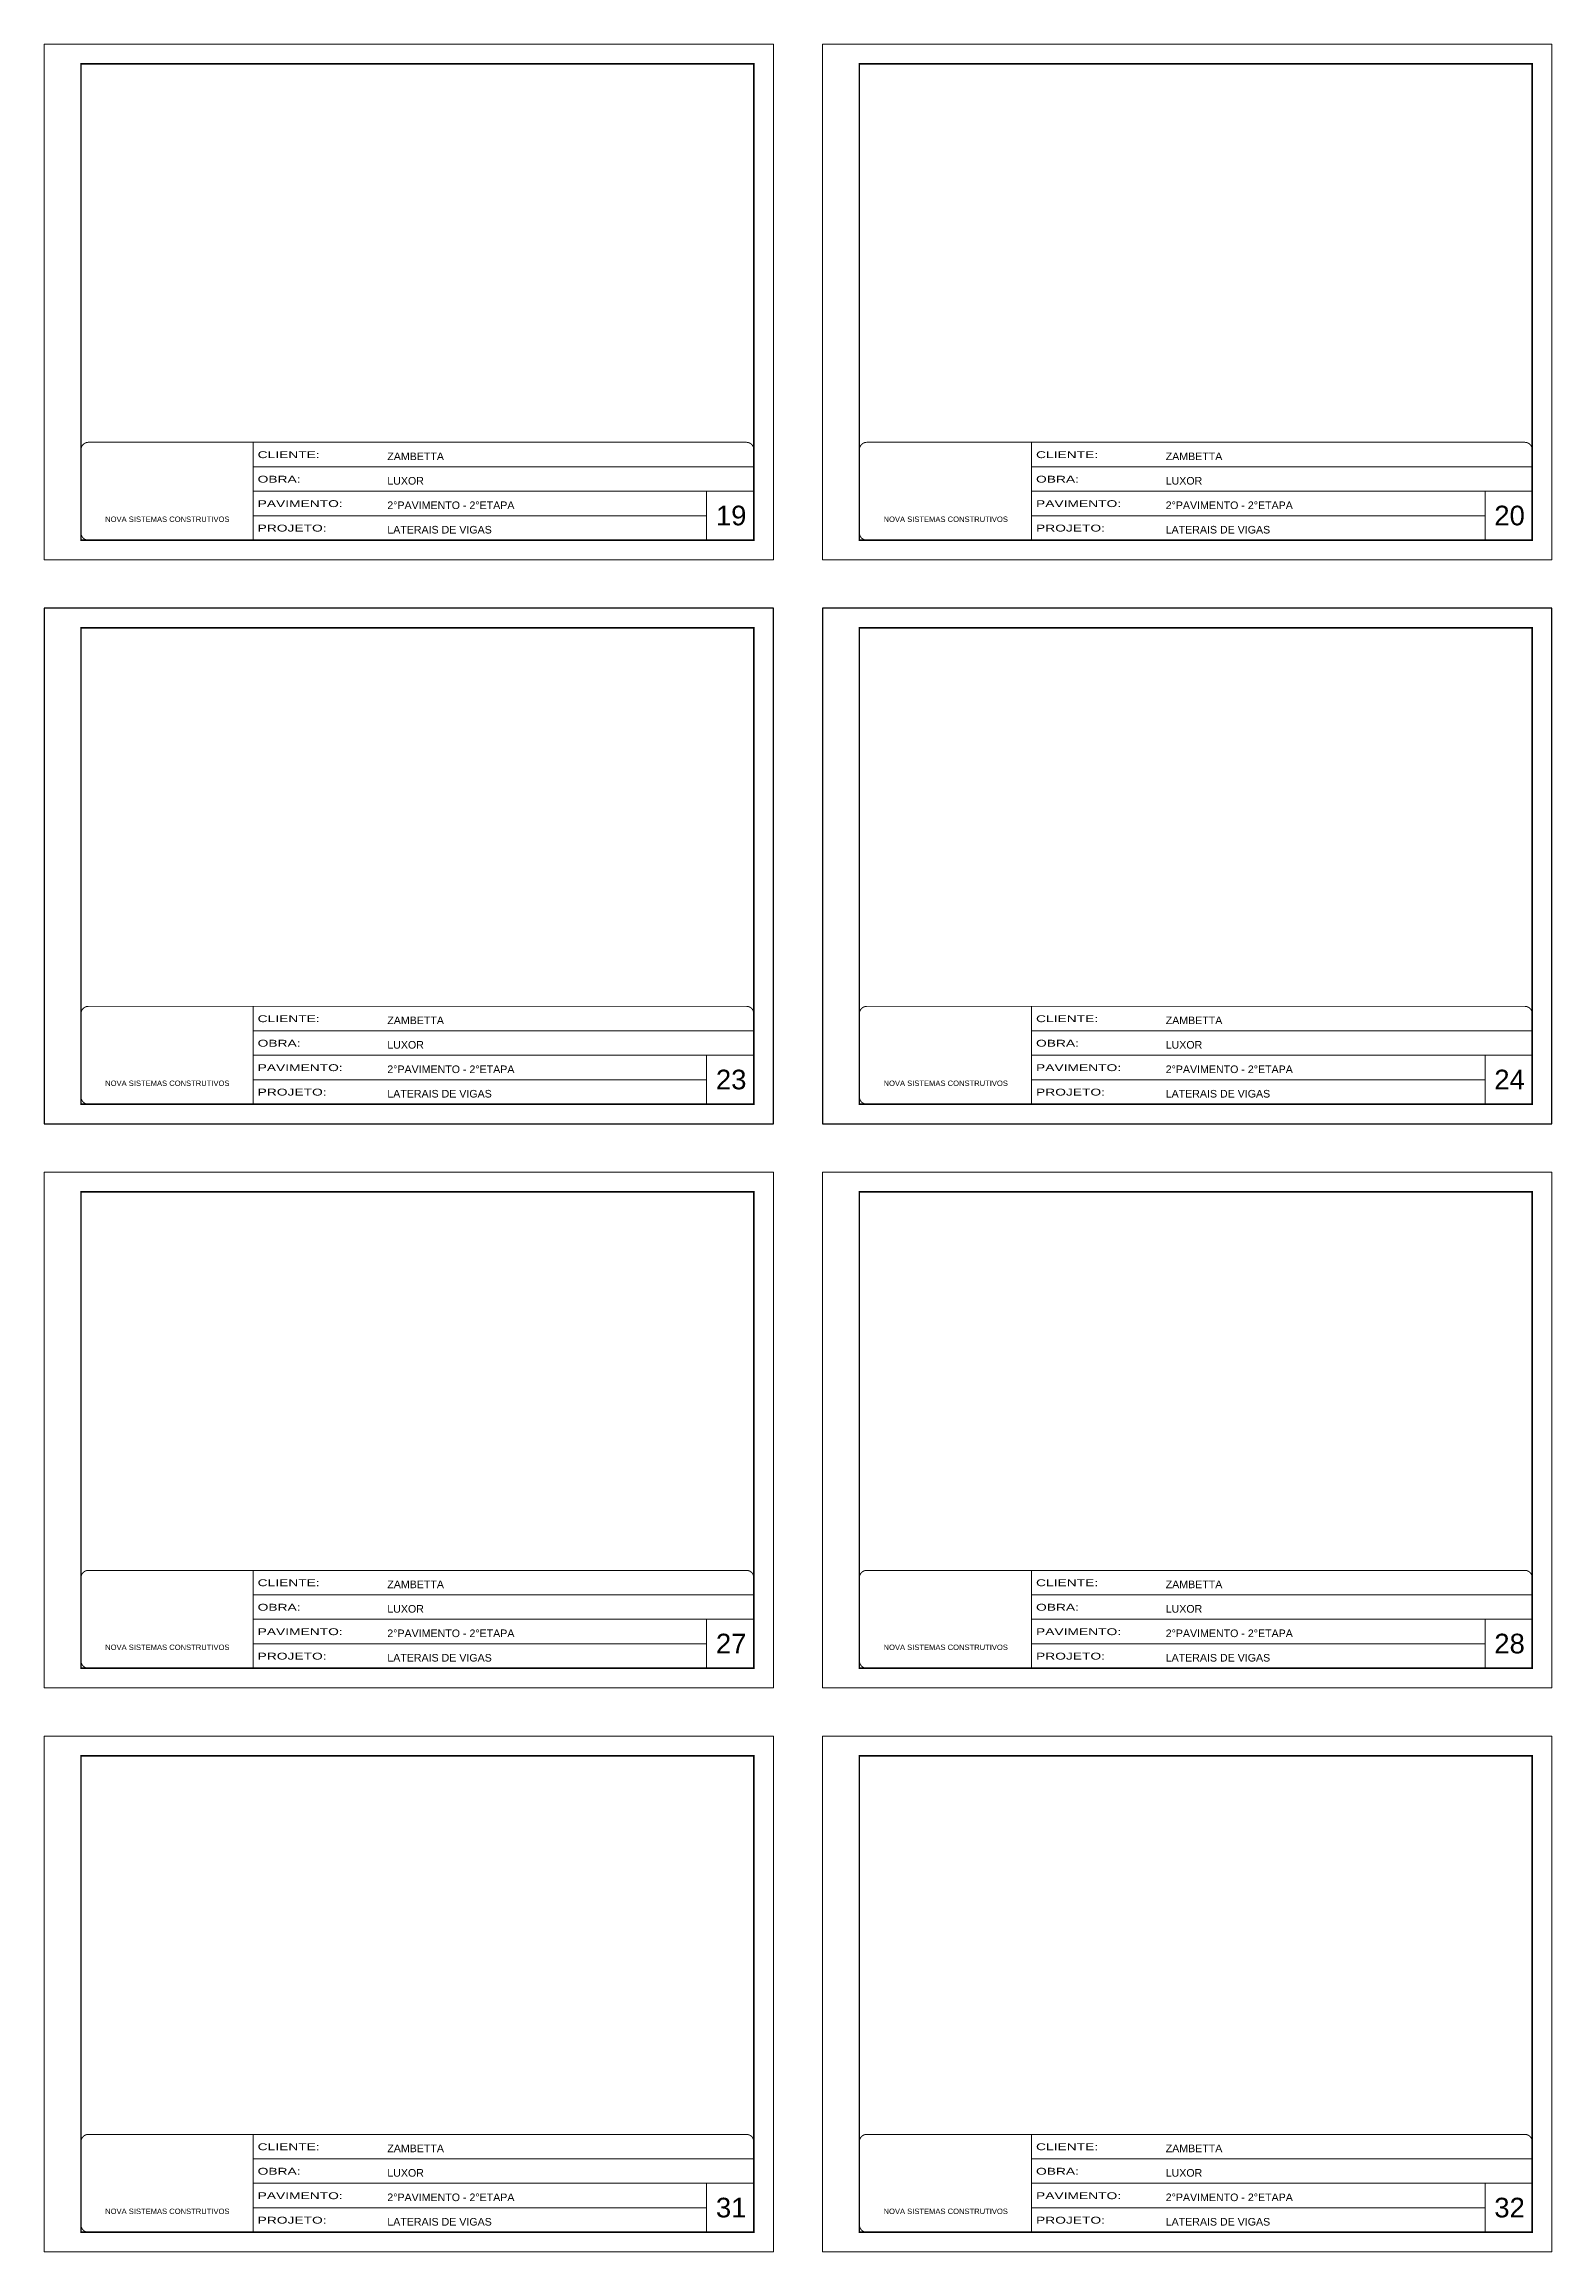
# Model space of a CAD drawing. Extents: x 3309 to 9563, y -2522 to 14608.
# Drawn here: x 6493 to 9563, y 5518 to 10014 of the extents above; entities that cross this region are included whole.
import ezdxf

# ---------------------------------------------------------------- set-up
doc = ezdxf.new("R2010")
doc.units = 0
doc.linetypes.add('CONTINUO', pattern=[0])
doc.linetypes.add('DASHED', pattern=[0.75, 0.5, -0.25])
for name, color, linetype, lineweight in [('CARIMBO', 255, 'Continuous', 9), ('Folhas', 255, 'Continuous', 9), ('SARRAFO DE PRESSAO', 251, 'DASHED', 9)]:
    doc.layers.add(name, color=color, linetype=linetype, lineweight=lineweight)
doc.layers.add('Laje_Perimetro', color=7, linetype='Continuous', plot=False)
doc.styles.add('ARIAL', font='arial.ttf')
doc.styles.add('Tecnologia', font='')
doc.styles.get('Tecnologia').set_extended_font_data('Forgotten Futurist')

# ---------------------------------------------------------------- blocks, each defined once
blk = doc.blocks.new('9999999999')
at = {"color": 30, "linetype": 'CONTINUO'}
for p, q in [((98564.6, 34230.2), (98564.6, 34429.4)), ((98564.6, 34379.6), (99584, 34379.6)), ((98564.6, 34329.8), (99488, 34329.8)), ((99584, 34329.8), (99488, 34329.8)), ((99488, 34329.8), (99488, 34230.2)), ((98564.6, 34280), (99488, 34280))]:
    blk.add_line(p, q, dxfattribs=at)
at = {"color": 30, "linetype": 'CONTINUO', "const_width": 2}
blk.add_lwpolyline([(99584, 34230.2), (99584, 34414.4, 0.414214), (99569, 34429.4), (98229, 34429.4, 0.414214), (98214, 34414.4), (98214, 34245.2, 0.414214), (98229, 34230.2), (99584, 34230.2)], format="xyb", dxfattribs=at)
at = {"layer": 'Folhas'}
blk.add_lwpolyline([(98139, 34190.2), (99624, 34190.2), (99624, 35240.2), (98139, 35240.2)], close=True, dxfattribs=at)
at = {"layer": 'Folhas', "color": 30, "const_width": 3}
blk.add_lwpolyline([(98214, 34230.2), (99584, 34230.2), (99584, 35200.2), (98214, 35200.2)], close=True, dxfattribs=at)
at = {"color": 7, "linetype": 'Continuous', "ltscale": 5, "style": 'ARIAL'}
for s, height, p in [('ZAMBETTA', 15.48, (98837.7, 34393.1)), ('LUXOR', 15.48, (98837.7, 34343.3)), ('2°PAVIMENTO - 2°ETAPA', 15.483, (98837.7, 34293.5)), ('NOVA SISTEMAS CONSTRUTIVOS', 11.059, (98263.2, 34267.2)), ('LATERAIS DE VIGAS', 15.483, (98837.7, 34243.7))]:
    blk.add_text(s, height=height, dxfattribs=at).set_placement(p)
at = {"layer": 'Folhas', "color": 7, "style": 'Tecnologia', "width": 1.5}
for s, p in [('CLIENTE:', (98573.7, 34397.2)), ('OBRA:', (98573.7, 34347.3)), ('PAVIMENTO:', (98573.7, 34297.5)), ('PROJETO:', (98573.7, 34247.7))]:
    blk.add_text(s, height=14, dxfattribs=at).set_placement(p)

msp = doc.modelspace()

# ---------------------------------------------------------------- linework, layer by layer
at = {"layer": 'Laje_Perimetro'}
for points in [[(7977.87, 8864.98), (6492.87, 8864.98), (6492.87, 7814.98), (7977.87, 7814.98)], [(9562.87, 8864.98), (8077.87, 8864.98), (8077.87, 7814.98), (9562.87, 7814.98)]]:
    msp.add_lwpolyline(points, close=True, dxfattribs=at)

# ---------------------------------------------------------------- block references
at = {"layer": 'SARRAFO DE PRESSAO', "color": 6, "linetype": 'ByBlock'}
for p in [(-91646.11, -25226.65), (-90061.11, -25226.65), (-91646.11, -26375.22), (-90061.11, -26375.22), (-91646.11, -27523.8), (-90061.11, -27523.8), (-91646.11, -28672.37), (-90061.11, -28672.37)]:
    msp.add_blockref('9999999999', p, dxfattribs=at)

# ---------------------------------------------------------------- texts
at = {"layer": 'CARIMBO', "style": 'ARIAL'}
for s, p in [('19', (7860.73, 9033.7)), ('20', (9445.73, 9033.7)), ('23', (7860.73, 7885.13)), ('24', (9445.73, 7885.13)), ('27', (7860.73, 6736.55)), ('28', (9445.73, 6736.55)), ('31', (7860.73, 5587.98)), ('32', (9445.73, 5587.98))]:
    msp.add_text(s, height=40, dxfattribs=at).set_placement(p)

doc.saveas('drawing.dxf')
